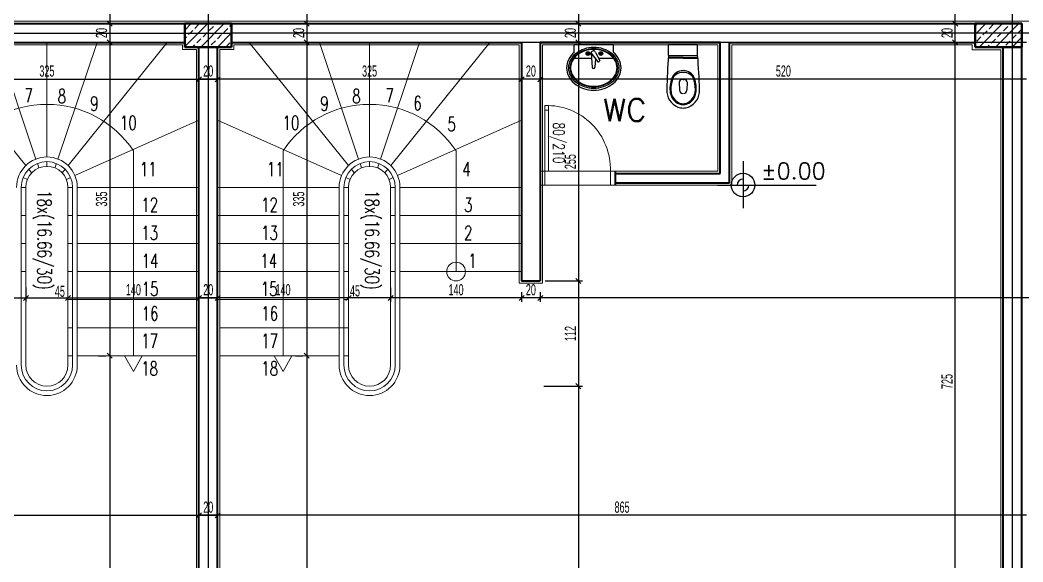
# Model space of a CAD drawing. Header units: inches. Extents: x -7543 to -822, y 102837 to 190349.
# Drawn here: x -834.6752 to -834.4608, y 102837.0126 to 102837.1285 of the extents above; entities that cross this region are included whole.
import ezdxf
from ezdxf.enums import TextEntityAlignment as Align

# ---------------------------------------------------------------- set-up
doc = ezdxf.new("R2010")
doc.units = ezdxf.units.IN
doc.header["$MEASUREMENT"] = 0
doc.linetypes.add('DASHDOTX2', pattern=[2, 1, -0.5, 0, -0.5])
doc.layers.get('0').update_dxf_attribs({"lineweight": 25})
doc.layers.get('Defpoints').update_dxf_attribs({"lineweight": 25})
for name, color, linetype, lineweight in [('AKS', 1, 'Continuous', 25), ('ICOL', 55, 'Continuous', 25), ('KOLON', 2, 'Continuous', 40), ('SIVA', 150, 'Continuous', 15), ('TARAMA', 8, 'Continuous', 25), ('YAZI', 7, 'Continuous', 25)]:
    doc.layers.add(name, color=color, linetype=linetype, lineweight=lineweight)
for name, color, linetype, lineweight, true_color in [('DUVAR', 7, 'Continuous', 35, 0xfc4642), ('KAPI', 7, 'Continuous', 18, 0xffb360), ('MERDİVEN', 7, 'Continuous', 20, 0x16c244), ('TEFRİŞ', 7, 'Continuous', 25, 0x78462c)]:
    doc.layers.add(name, color=color, linetype=linetype, lineweight=lineweight, true_color=true_color)
doc.styles.add('OLCU', font='tromand.shx', dxfattribs={"width": 0.6, "height": 12})
doc.styles.add('st1', font='romandtw.shx', dxfattribs={"width": 0.7, "height": 40})
doc.styles.add('TXTX', font='TXTX')
doc.styles.add('ÖLÇÜ', font='simplex.shx')

# ---------------------------------------------------------------- blocks, each defined once
blk = doc.blocks.new('_Oblique')
at = {"color": 0, "linetype": 'ByBlock', "lineweight": -2}
blk.add_line((-0.5, -0.5), (0.5, 0.5), dxfattribs=at)

msp = doc.modelspace()

# ---------------------------------------------------------------- linework, layer by layer
at = {"layer": 'AKS', "linetype": 'DASHDOTX2', "ltscale": 10}
for p, q in [((-834.6349986402781, 102837.2423438664), (-834.6349986402781, 102836.7345203941)), ((-834.462998640278, 102836.7393893207), (-834.462998640278, 102837.2368060545)), ((-835.0643006486678, 102837.1256839999), (-834.6299986402781, 102837.1256839999)), ((-834.2099687356562, 102837.1256839999), (-834.6299986402781, 102837.1256839999))]:
    msp.add_line(p, q, dxfattribs=at)
at = {"layer": 'Defpoints', "color": 3}
for p, q in [((-834.8099986402784, 102837.1236839999), (-834.6399986402785, 102837.1236839999)), ((-834.6399986402785, 102837.1236839999), (-834.6399986402785, 102837.1226839999)), ((-834.6399986402785, 102837.1226839999), (-834.6369986402785, 102837.1226839999)), ((-834.6369986402785, 102837.1226839999), (-834.6369986402785, 102836.7876839998)), ((-834.6299986402785, 102837.1226841785), (-834.6329986402785, 102837.1226839999)), ((-834.6329986402785, 102837.1226839999), (-834.6329986402785, 102836.7876839998)), ((-834.4599986402785, 102837.1236839999), (-834.6299986402785, 102837.1236839999)), ((-834.6299986402785, 102837.1236839999), (-834.6299986402785, 102837.1226841785))]:
    msp.add_line(p, q, dxfattribs=at)
at = {"layer": 'DUVAR'}
for p, q in [((-834.7989986402786, 102837.1276839999), (-834.6399986402785, 102837.1276839999)), ((-834.6299986402785, 102837.1276839999), (-834.4709986402784, 102837.1276839999)), ((-834.7019986363503, 102837.1236839999), (-834.6399986402786, 102837.1236839999)), ((-834.6369986402785, 102836.9583408541), (-834.6369986402785, 102837.1226839999)), ((-834.6329986402785, 102836.9583408541), (-834.6329986402785, 102837.1226839999)), ((-834.6299986402785, 102837.1236839999), (-834.5679986363479, 102837.1236839999)), ((-834.5679986363479, 102837.1236839999), (-834.5679986363479, 102837.0926839999)), ((-834.5679986363479, 102837.1236839999), (-834.5679986363479, 102837.0926839999)), ((-834.5254990783561, 102837.1236839999), (-834.5639986442068, 102837.1236839999)), ((-834.5639986363478, 102837.1236839999), (-834.5254990783561, 102837.1236839999)), ((-834.5639986363478, 102837.1236839999), (-834.5639986363478, 102837.0966839999)), ((-834.5639986363478, 102837.1236839999), (-834.5639986363478, 102837.0726839999)), ((-834.5254990783561, 102837.0956839653), (-834.5254990783561, 102837.1236839999)), ((-834.523499078356, 102837.0936839653), (-834.523499078356, 102837.1236839999)), ((-834.523499078356, 102837.1236839999), (-834.4709986402784, 102837.1236839999)), ((-834.4649986402785, 102836.9786839999), (-834.4649986402785, 102837.1226841785)), ((-834.4609986402785, 102836.9786839999), (-834.4609986402785, 102837.1226839999)), ((-834.5479995125052, 102837.0961839653), (-834.5479995125052, 102837.0931839653)), ((-834.5479986442068, 102837.0961839653), (-834.5479987036615, 102837.0931839653)), ((-834.5479995125052, 102837.0956839653), (-834.5254990783561, 102837.0956839653)), ((-834.5679986442068, 102837.0926839999), (-834.5679986442068, 102837.0726839999)), ((-834.5479995125052, 102837.0936839653), (-834.523499078356, 102837.0936839653)), ((-834.5679986442068, 102837.0726839999), (-834.5639986363478, 102837.0726839999))]:
    msp.add_line(p, q, dxfattribs=at)
at = {"layer": 'ICOL'}
for p, q in [((-834.6560764672639, 102837.1826856746), (-834.6560764672639, 102837.1276839999)), ((-834.6139208132931, 102837.1826856746), (-834.6139208132931, 102837.1276839999)), ((-834.5558274265941, 102837.1506847762), (-834.5558274265941, 102837.1276839999)), ((-834.4752611164486, 102837.1276839999), (-834.4752611164486, 102837.1506847762)), ((-834.6560764672639, 102837.1276839999), (-834.6560764672639, 102837.1236839999)), ((-834.6139208132931, 102837.1276839999), (-834.6139208132931, 102837.1236839999)), ((-834.5558274265941, 102837.1276839999), (-834.5558274265941, 102837.1236839999)), ((-834.4752611164486, 102837.1236839999), (-834.4752611164486, 102837.1276839999)), ((-834.6560764672639, 102837.1236839999), (-834.6560764672639, 102837.0566839999)), ((-834.6139208132931, 102837.1236839999), (-834.6139208132931, 102837.0566839999)), ((-834.5558274265941, 102837.1236839999), (-834.5558274265941, 102837.0726839999)), ((-834.4752611164486, 102836.9786839999), (-834.4752611164486, 102837.1236839999)), ((-834.7019986363503, 102837.1158132017), (-834.6369986402785, 102837.1158132017)), ((-834.6329986402785, 102837.1158132017), (-834.6369986402785, 102837.1158132017)), ((-834.6369986402785, 102837.1158132017), (-834.6329986402785, 102837.1158132017)), ((-834.5679986442068, 102837.1158132017), (-834.6329986402785, 102837.1158132017)), ((-834.5639986442068, 102837.1158132017), (-834.5679986442068, 102837.1158132017)), ((-834.4599986402784, 102837.1158132017), (-834.5639986442068, 102837.1158132017)), ((-834.5206354924585, 102837.0982724892), (-834.5206354924585, 102837.0882688728)), ((-834.5260607931968, 102837.0931785599), (-834.5049960884439, 102837.0931785599)), ((-834.5558274265941, 102837.0726839999), (-834.5558274265941, 102837.0501840018)), ((-834.7019986363503, 102837.0690546899), (-834.6739986363502, 102837.0690546899)), ((-834.6739986363502, 102837.0690546899), (-834.6649986402786, 102837.0690546899)), ((-834.6649986402786, 102837.0690546899), (-834.6369986402785, 102837.0690546899)), ((-834.6329986402785, 102837.0690546899), (-834.6369986402785, 102837.0690546899)), ((-834.6369986402785, 102837.0690546899), (-834.6329986402785, 102837.0690546899)), ((-834.6049986402785, 102837.0690546899), (-834.6329986402785, 102837.0690546899)), ((-834.5959986442068, 102837.0690546899), (-834.6049986402785, 102837.0690546899)), ((-834.5679986442068, 102837.0690546899), (-834.5959986442068, 102837.0690546899)), ((-834.5639986442068, 102837.0690546899), (-834.5679986442068, 102837.0690546899)), ((-834.2814986748364, 102837.0690546899), (-834.5639986442068, 102837.0690546899)), ((-834.6560764672639, 102837.0566839999), (-834.6560764672639, 102836.9583408541)), ((-834.6139208132931, 102837.0566839999), (-834.6139208132931, 102836.9583408541)), ((-834.5558274265941, 102837.0501840018), (-834.5558274265941, 102836.7796839999)), ((-834.8099986402785, 102837.0225806511), (-834.6369986402785, 102837.0225806511)), ((-834.6329986402785, 102837.0225806511), (-834.6369986402785, 102837.0225806511)), ((-834.6369986402785, 102837.0225806511), (-834.6329986402785, 102837.0225806511)), ((-834.4599986402785, 102837.0225806511), (-834.6329986402785, 102837.0225806511))]:
    msp.add_line(p, q, dxfattribs=at)
at = {"layer": 'ICOL', "color": 53}
for p, q in [((-834.6494835652435, 102837.1276839999), (-834.656916467264, 102837.1276839999)), ((-834.6494835652435, 102837.1276839999), (-834.656916467264, 102837.1276839999)), ((-834.6205137153136, 102837.1276839999), (-834.6130808132931, 102837.1276839999)), ((-834.6205137153136, 102837.1276839999), (-834.6130808132931, 102837.1276839999)), ((-834.5586023198282, 102837.1276839999), (-834.554987426594, 102837.1276839999)), ((-834.5586023198282, 102837.1276839999), (-834.554987426594, 102837.1276839999)), ((-834.4793852906008, 102837.1276839999), (-834.4744211164486, 102837.1276839999)), ((-834.4793852906008, 102837.1276839999), (-834.4744211164486, 102837.1276839999)), ((-834.6494251563104, 102837.1236839999), (-834.656916467264, 102837.1236839999)), ((-834.6494251563104, 102837.1236839999), (-834.656916467264, 102837.1236839999)), ((-834.6205721242468, 102837.1236839999), (-834.6130808132931, 102837.1236839999)), ((-834.6205721242468, 102837.1236839999), (-834.6130808132931, 102837.1236839999)), ((-834.5585380354402, 102837.1236839999), (-834.554987426594, 102837.1236839999)), ((-834.5585380354402, 102837.1236839999), (-834.554987426594, 102837.1236839999)), ((-834.4792563762098, 102837.1236839999), (-834.4744211164486, 102837.1236839999)), ((-834.4792563762098, 102837.1236839999), (-834.4744211164486, 102837.1236839999)), ((-834.5679986442068, 102837.1180123848), (-834.5679986442068, 102837.1166532017)), ((-834.5679986442068, 102837.1180123848), (-834.5679986442068, 102837.1166532017)), ((-834.5639986442068, 102837.1178846881), (-834.5639986442068, 102837.1166532017)), ((-834.5639986442068, 102837.1178846881), (-834.5639986442068, 102837.1166532017)), ((-834.6369986402785, 102837.1169179013), (-834.6369986402785, 102837.1166532017)), ((-834.6369986402785, 102837.1167666038), (-834.6369986402785, 102837.1166532017)), ((-834.6369986402785, 102837.1167666038), (-834.6369986402785, 102837.1166532017)), ((-834.6329986402785, 102837.1169179013), (-834.6329986402785, 102837.1166532017)), ((-834.6329986402785, 102837.1167666038), (-834.6329986402785, 102837.1166532017)), ((-834.6329986402785, 102837.1167666038), (-834.6329986402785, 102837.1166532017)), ((-834.5629235440389, 102837.0726839999), (-834.554987426594, 102837.0726839999)), ((-834.5629235440389, 102837.0726839999), (-834.554987426594, 102837.0726839999)), ((-834.6739986363502, 102837.0712839999), (-834.6739986363502, 102837.0682146899)), ((-834.6739986363502, 102837.0712839999), (-834.6739986363502, 102837.0682146899)), ((-834.6369986402785, 102837.0714546899), (-834.6369986402785, 102837.0698946899)), ((-834.6329986402785, 102837.0714546899), (-834.6329986402785, 102837.0698946899)), ((-834.5959986442068, 102837.0712839999), (-834.5959986442068, 102837.0682146899)), ((-834.5959986442068, 102837.0712839999), (-834.5959986442068, 102837.0682146899)), ((-834.5679986442068, 102837.0702839999), (-834.5679986442068, 102837.0682146899)), ((-834.5679986442068, 102837.0702839999), (-834.5679986442068, 102837.0682146899)), ((-834.5639986442068, 102837.0702839999), (-834.5639986442068, 102837.0682146899)), ((-834.5639986442068, 102837.0702839999), (-834.5639986442068, 102837.0682146899)), ((-834.6649986402786, 102837.0682138127), (-834.6649986402786, 102837.0682146899)), ((-834.6649986402786, 102837.0682138127), (-834.6649986402786, 102837.0682146899)), ((-834.6369986402785, 102837.0679780162), (-834.6369986402785, 102837.0682146899)), ((-834.6369986402785, 102837.0679780162), (-834.6369986402785, 102837.0682146899)), ((-834.6329986402785, 102837.0679780162), (-834.6329986402785, 102837.0682146899)), ((-834.6329986402785, 102837.0679780162), (-834.6329986402785, 102837.0682146899)), ((-834.6049986402785, 102837.0682138127), (-834.6049986402785, 102837.0682146899)), ((-834.6049986402785, 102837.0682138127), (-834.6049986402785, 102837.0682146899)), ((-834.6584764672639, 102837.0566839999), (-834.656916467264, 102837.0566839999)), ((-834.6584764672639, 102837.0566839999), (-834.656916467264, 102837.0566839999)), ((-834.6163208132931, 102837.0566839999), (-834.6147608132931, 102837.0566839999)), ((-834.6163208132931, 102837.0566839999), (-834.6147608132931, 102837.0566839999)), ((-834.563217475644, 102837.0501840018), (-834.554987426594, 102837.0501840018)), ((-834.563217475644, 102837.0501840018), (-834.554987426594, 102837.0501840018)), ((-834.6369986402785, 102837.0215823577), (-834.6369986402785, 102837.0234206511)), ((-834.6369986402785, 102837.0215823577), (-834.6369986402785, 102837.0234206511)), ((-834.6369986402785, 102837.0215823577), (-834.6369986402785, 102837.0234206511)), ((-834.6329986402785, 102837.0215823577), (-834.6329986402785, 102837.0234206511)), ((-834.6329986402785, 102837.0215823577), (-834.6329986402785, 102837.0234206511)), ((-834.6329986402785, 102837.0215823577), (-834.6329986402785, 102837.0234206511))]:
    msp.add_line(p, q, dxfattribs=at)
at = {"layer": 'ICOL'}
msp.add_circle((-834.5206354924585, 102837.0931785599), 0.00252, dxfattribs=at)
for radius, start, end in [(0.001260000000003493, 90, 180), (0.001259999999997672, 270, 0)]:
    msp.add_arc((-834.5206354924585, 102837.0931785599), radius, start, end, dxfattribs=at)
at = {"layer": 'KAPI'}
for p, q in [((-834.5629986442068, 102837.0961839653), (-834.5629986442068, 102837.1101839653)), ((-834.5629986442068, 102837.1101839653), (-834.5621986442068, 102837.1101839653)), ((-834.5629986442068, 102837.1091839653), (-834.5621986442068, 102837.1091839653)), ((-834.5621986442068, 102837.1101839653), (-834.5621986442068, 102837.0961839653)), ((-834.5621986442068, 102837.0961839653), (-834.5639986442068, 102837.0961839653)), ((-834.5629986442068, 102837.0931839653), (-834.5629986442068, 102837.0961839653)), ((-834.5489986442068, 102837.0961839653), (-834.5621986442068, 102837.0961839653)), ((-834.5479986442068, 102837.0961839653), (-834.5489986442068, 102837.0961839653)), ((-834.5489986442068, 102837.0961839653), (-834.5489986442068, 102837.0931839653)), ((-834.5629986442068, 102837.0931839653), (-834.5639986442068, 102837.0931839653)), ((-834.5489986442068, 102837.0931839653), (-834.5629986442068, 102837.0931839653)), ((-834.5479986442068, 102837.0931839653), (-834.5489986442068, 102837.0931839653))]:
    msp.add_line(p, q, dxfattribs=at)
msp.add_arc((-834.5625986442068, 102837.0965839653), 0.01360588108135887, 358.3153156342385, 91.68468431803416, dxfattribs=at)
at = {"layer": 'KOLON'}
for p, q in [((-834.6299986402785, 102837.1276841785), (-834.6399986402785, 102837.1276841785)), ((-834.6399986402785, 102837.1276841785), (-834.6399986402785, 102837.1226841785)), ((-834.6299986402785, 102837.1226841785), (-834.6299986402785, 102837.1276841785)), ((-834.4709986402784, 102837.1226841785), (-834.4709986402784, 102837.1276841785)), ((-834.4709986402784, 102837.1276841785), (-834.4609986402784, 102837.1276841785)), ((-834.4709986402786, 102837.1226839999), (-834.4709986402785, 102837.1276839999)), ((-834.4709986402785, 102837.1276839999), (-834.4609986402785, 102837.1276839999)), ((-834.4609986402784, 102837.1276841785), (-834.4609986402784, 102837.1226841785)), ((-834.4609986402785, 102837.1276839999), (-834.4609986402785, 102837.1226839999)), ((-834.6399986402785, 102837.1226841785), (-834.6299986402785, 102837.1226841785)), ((-834.4609986402784, 102837.1226841785), (-834.4709986402784, 102837.1226841785)), ((-834.4609986402785, 102837.1226839999), (-834.4709986402786, 102837.1226839999))]:
    msp.add_line(p, q, dxfattribs=at)
at = {"layer": 'MERDİVEN'}
for p, q in [((-834.6740223465669, 102837.0973515515), (-834.6952311070232, 102837.1236839999)), ((-834.6718553573525, 102837.0987417098), (-834.6802135284428, 102837.1236839999)), ((-834.6694986383144, 102837.0991839979), (-834.6694986383144, 102837.1236839999)), ((-834.6671419192763, 102837.0987417098), (-834.658783748186, 102837.1236839999)), ((-834.6649749300619, 102837.0973515515), (-834.6437661696056, 102837.1236839999)), ((-834.6050223504951, 102837.0973515515), (-834.6262311109515, 102837.1236839999)), ((-834.6028553612807, 102837.0987417098), (-834.611213532371, 102837.1236839999)), ((-834.6004986422427, 102837.0991839979), (-834.6004986422427, 102837.1236839999)), ((-834.5981419232046, 102837.0987417098), (-834.5897837521143, 102837.1236839999)), ((-834.5959749339902, 102837.0973515515), (-834.5747661735338, 102837.1236839999)), ((-834.663512125432, 102837.0952161211), (-834.6369986402785, 102837.1070820052)), ((-834.606485155125, 102837.0952161211), (-834.6329986402785, 102837.1070820052)), ((-834.5945121293603, 102837.0952161211), (-834.5679986442068, 102837.1070820052)), ((-834.6509986402785, 102837.1004874319), (-834.6509986402785, 102837.0566839999)), ((-834.6189986402785, 102837.1004874319), (-834.6189986402785, 102837.0566839999)), ((-834.5819986442068, 102837.0746839998), (-834.5819986442068, 102837.1004874319)), ((-834.6727601403808, 102837.095784417), (-834.6733919472948, 102837.0965688581)), ((-834.6712188411911, 102837.0968422308), (-834.6715371945544, 102837.0977922546)), ((-834.6694986383144, 102837.0971839979), (-834.6694986383144, 102837.0981839979)), ((-834.6677784354376, 102837.0968422308), (-834.6674600820744, 102837.0977922546)), ((-834.666237136248, 102837.095784417), (-834.665605329334, 102837.0965688581)), ((-834.603760144309, 102837.095784417), (-834.6043919512231, 102837.0965688581)), ((-834.6022188451194, 102837.0968422308), (-834.6025371984827, 102837.0977922546)), ((-834.6004986422427, 102837.0971839979), (-834.6004986422427, 102837.0981839979)), ((-834.5987784393658, 102837.0968422308), (-834.5984600860027, 102837.0977922546)), ((-834.5972371401763, 102837.095784417), (-834.5966053332622, 102837.0965688581)), ((-834.6736590697017, 102837.0943988739), (-834.6745721616333, 102837.0948075204)), ((-834.6653382069271, 102837.0943988739), (-834.6644251149955, 102837.0948075204)), ((-834.6046590736299, 102837.0943988739), (-834.6055721655616, 102837.0948075204)), ((-834.5963382108554, 102837.0943988739), (-834.5954251189238, 102837.0948075204)), ((-834.6739986363502, 102837.0926839999), (-834.6749986363502, 102837.0926839999)), ((-834.6749986363502, 102837.0546839999), (-834.6749986363502, 102837.0926839999)), ((-834.6739986363502, 102837.0546839999), (-834.6739986363502, 102837.0926839999)), ((-834.6649986402786, 102837.0546839999), (-834.6649986402786, 102837.0926839999)), ((-834.6649986402786, 102837.0926839999), (-834.6639986402786, 102837.0926839999)), ((-834.6639986402786, 102837.0546839999), (-834.6639986402786, 102837.0926839999)), ((-834.6629986402786, 102837.0546839999), (-834.6629986402786, 102837.0926839999)), ((-834.6629986402786, 102837.0926839999), (-834.6369986402785, 102837.0926839999)), ((-834.6069986402786, 102837.0926839999), (-834.6329986402785, 102837.0926839999)), ((-834.6069986402786, 102837.0626839999), (-834.6069986402786, 102837.0926839999)), ((-834.6049986402785, 102837.0926839999), (-834.6059986402786, 102837.0926839999)), ((-834.6059986402785, 102837.0546839999), (-834.6059986402785, 102837.0926839999)), ((-834.6049986402785, 102837.0546839999), (-834.6049986402785, 102837.0926839999)), ((-834.5959986442068, 102837.0546839999), (-834.5959986442068, 102837.0926839999)), ((-834.5959986442068, 102837.0926839999), (-834.5949986442068, 102837.0926839999)), ((-834.5949986442068, 102837.0546839999), (-834.5949986442068, 102837.0926839999)), ((-834.5939986442067, 102837.0546839999), (-834.5939986442067, 102837.0926839999)), ((-834.5939986442067, 102837.0926839999), (-834.5679986442068, 102837.0926839999)), ((-834.6739986363502, 102837.0866839998), (-834.6749986363502, 102837.0866839998)), ((-834.6649986402786, 102837.0866839998), (-834.6639986402786, 102837.0866839998)), ((-834.6629986402786, 102837.0866839998), (-834.6369986402785, 102837.0866839998)), ((-834.6069986402786, 102837.0866839998), (-834.6329986402785, 102837.0866839998)), ((-834.6049986402785, 102837.0866839998), (-834.6059986402785, 102837.0866839998)), ((-834.5959986442068, 102837.0866839998), (-834.5949986442068, 102837.0866839998)), ((-834.5939986442067, 102837.0866839998), (-834.5679986442068, 102837.0866839998)), ((-834.6739986363502, 102837.0806839999), (-834.6749986363502, 102837.0806839999)), ((-834.6649986402786, 102837.0806839999), (-834.6639986402786, 102837.0806839999)), ((-834.6629986402786, 102837.0806839999), (-834.6369986402785, 102837.0806839999)), ((-834.6069986402786, 102837.0806839999), (-834.6329986402785, 102837.0806839999)), ((-834.6049986402785, 102837.0806839999), (-834.6059986402785, 102837.0806839999)), ((-834.5959986442068, 102837.0806839999), (-834.5949986442068, 102837.0806839999)), ((-834.5939986442067, 102837.0806839999), (-834.5679986442068, 102837.0806839999)), ((-834.6739986363502, 102837.0746839998), (-834.6749986363502, 102837.0746839998)), ((-834.6649986402786, 102837.0746839998), (-834.6639986402786, 102837.0746839998)), ((-834.6629986402786, 102837.0746839998), (-834.6369986402785, 102837.0746839998)), ((-834.6069986402786, 102837.0746839998), (-834.6329986402785, 102837.0746839998)), ((-834.6049986402785, 102837.0746839998), (-834.6059986402785, 102837.0746839998)), ((-834.5959986442068, 102837.0746839998), (-834.5949986442068, 102837.0746839998)), ((-834.5939986442067, 102837.0746839998), (-834.5679986442068, 102837.0746839998)), ((-834.6649986402786, 102837.0686839999), (-834.6369986402785, 102837.0686839999)), ((-834.6528844939124, 102837.0686839999), (-834.6491127866447, 102837.0686839999)), ((-834.6069986402786, 102837.0686839999), (-834.6329986402785, 102837.0686839999)), ((-834.6171127866446, 102837.0686839999), (-834.6208844939124, 102837.0686839999)), ((-834.6049986402785, 102837.0686839999), (-834.6059986402785, 102837.0686839999)), ((-834.6649986402778, 102837.0626839999), (-834.6639986402786, 102837.0626839999)), ((-834.6629986402786, 102837.0626839999), (-834.6374986402777, 102837.0626839999)), ((-834.6049986402785, 102837.0626839999), (-834.6324986402785, 102837.0626839999)), ((-834.6069986402786, 102837.0546839999), (-834.6069986402784, 102837.0626839999)), ((-834.6649986402778, 102837.0566839999), (-834.6639986402786, 102837.0566839999)), ((-834.6629986402786, 102837.0566839999), (-834.6374986402777, 102837.0566839999)), ((-834.6509986402777, 102837.053325704), (-834.6528844939116, 102837.0566839999)), ((-834.6509986402777, 102837.053325704), (-834.6491127866439, 102837.0566839999)), ((-834.6069986402784, 102837.0566839999), (-834.6324986402785, 102837.0566839999)), ((-834.6189986402785, 102837.053325704), (-834.6208844939124, 102837.0566839999)), ((-834.6189986402785, 102837.053325704), (-834.6171127866446, 102837.0566839999)), ((-834.6049986402785, 102837.0566839999), (-834.6059986402785, 102837.0566839999))]:
    msp.add_line(p, q, dxfattribs=at)
msp.add_circle((-834.5819986442068, 102837.0746839998), 0.002, dxfattribs=at)
for centre, radius, start, end in [((-834.6694986383144, 102837.0882562905), 0.02217770836933027, 33.47039912635415, 146.5296008736458), ((-834.6004986422427, 102837.0882562905), 0.02217770836933027, 33.47039912635415, 146.5296008736458), ((-834.6694986383144, 102837.0926839999), 0.006499998035860125, 0, 180), ((-834.6004986422427, 102837.0926839999), 0.006499998035860126, 0, 180), ((-834.6694986383144, 102837.0926839999), 0.005499998035860125, 0, 180), ((-834.6694986383144, 102837.0926839999), 0.004499998035860125, 0, 180), ((-834.6004986422427, 102837.0926839999), 0.005499998035860126, 0, 180), ((-834.6004986422427, 102837.0926839999), 0.004499998035860126, 0, 180), ((-834.6694986383144, 102837.0546839999), 0.006499998035858153, 180, 0), ((-834.6694986383144, 102837.0546839999), 0.005499998035858152, 180, 0), ((-834.6694986383144, 102837.0546839999), 0.004499998035858153, 180, 0), ((-834.6004986422427, 102837.0546839999), 0.006499998035858156, 180, 0), ((-834.6004986422427, 102837.0546839999), 0.005499998035858156, 180, 0), ((-834.6004986422427, 102837.0546839999), 0.004499998035858155, 180, 0)]:
    msp.add_arc(centre, radius, start, end, dxfattribs=at)
at = {"layer": 'SIVA'}
for p, q in [((-834.6394986402786, 102837.1281839999), (-834.8104986402786, 102837.1281839999)), ((-834.6294986402786, 102837.1281841785), (-834.6404986402786, 102837.1281841785)), ((-834.6304986402786, 102837.1281839999), (-834.4594986402784, 102837.1281839999)), ((-834.7014986363503, 102837.1231839999), (-834.6404986402786, 102837.1231839999)), ((-834.6404986402786, 102837.1231839999), (-834.6404986402786, 102837.1221841785)), ((-834.6404986402786, 102837.1221841785), (-834.6374986402785, 102837.1221841785)), ((-834.6374986402785, 102837.1221841785), (-834.6374986402785, 102836.9586839999)), ((-834.6324986402785, 102836.9586839999), (-834.6324986402785, 102837.1221841785)), ((-834.6324986402785, 102837.1221841785), (-834.6294986402785, 102837.1221841785)), ((-834.6294986402785, 102837.1231839999), (-834.6294986402785, 102837.1221841785)), ((-834.5684986442068, 102837.1231839999), (-834.6294986402786, 102837.1231839999)), ((-834.5684986442068, 102837.0926839999), (-834.5684986442068, 102837.1231839999)), ((-834.5634986442069, 102837.1231839999), (-834.5634986442068, 102837.0721839999)), ((-834.5259990783561, 102837.1231839999), (-834.5634986442068, 102837.1231839999)), ((-834.5634986442068, 102837.1231839999), (-834.5634986442068, 102837.0961839653)), ((-834.5259990783561, 102837.1231839999), (-834.5634986442069, 102837.1231839999)), ((-834.5259990783561, 102837.0961839653), (-834.5259990783561, 102837.1231839999)), ((-834.4715986402784, 102837.1231839999), (-834.5229990783562, 102837.1231839999)), ((-834.5229990783562, 102837.1231839999), (-834.5229990783562, 102837.0931839653)), ((-834.4715986402784, 102837.1231839999), (-834.4715986402784, 102837.1220839999)), ((-834.4715986402784, 102837.1220839999), (-834.4654986402785, 102837.1220839999)), ((-834.4654986402785, 102836.9792839999), (-834.4654986402785, 102837.1220839999)), ((-834.5479995125052, 102837.0961839653), (-834.5259990783561, 102837.0961839653)), ((-834.5684986442068, 102837.0721839999), (-834.5684986442068, 102837.0926839999)), ((-834.5229990783562, 102837.0931839653), (-834.5479995125052, 102837.0931839653)), ((-834.5634986442068, 102837.0721839999), (-834.5684986442068, 102837.0721839999))]:
    msp.add_line(p, q, dxfattribs=at)
at = {"layer": 'TARAMA'}
for p, q in [((-834.6399986402785, 102837.1263166341), (-834.6386310959076, 102837.1276841785)), ((-834.6399986402786, 102837.1227811002), (-834.6350955620017, 102837.1276841785)), ((-834.6392111095856, 102837.1253363978), (-834.6383272261091, 102837.1262202813)), ((-834.6378852843709, 102837.1266622231), (-834.6370014008944, 102837.1275461065)), ((-834.6365600280957, 102837.1226841785), (-834.6315600280957, 102837.1276841785)), ((-834.6347916922032, 102837.1262202813), (-834.6339078087268, 102837.1271041648)), ((-834.6334658669886, 102837.1275461065), (-834.6333277950516, 102837.1276841785)), ((-834.6316981000356, 102837.1257783396), (-834.6308142165591, 102837.1266622231)), ((-834.6303722748208, 102837.1271041648), (-834.6299986402786, 102837.1274777994)), ((-834.4709986402785, 102837.1253744256), (-834.4686890660371, 102837.1276839999)), ((-834.4709986402785, 102837.1271421926), (-834.4704568329929, 102837.1276839999)), ((-834.4701533535043, 102837.1226841785), (-834.4651535321311, 102837.1276839999)), ((-834.4679946406003, 102837.1266106583), (-834.4671107571238, 102837.1274945418)), ((-834.4666178195984, 102837.1226841785), (-834.4616179982252, 102837.1276839999)), ((-834.4649010484326, 102837.1261687166), (-834.4640171649561, 102837.1270526001)), ((-834.4635752232178, 102837.1274945418), (-834.4633857651811, 102837.1276839999)), ((-834.4618074562649, 102837.1257267749), (-834.4609986402785, 102837.1265355909)), ((-834.6399986402786, 102837.1245488672), (-834.6396530513239, 102837.1248944561)), ((-834.6374433426327, 102837.1235686309), (-834.6365594591562, 102837.1244525144)), ((-834.6361175174179, 102837.1248944561), (-834.6352336339414, 102837.1257783396)), ((-834.6330244941898, 102837.1226841785), (-834.6299986402785, 102837.1257100324)), ((-834.6330239252503, 102837.1244525144), (-834.6321400417738, 102837.1253363978)), ((-834.4706462910298, 102837.1239590079), (-834.4697624075533, 102837.1248428914)), ((-834.469320465815, 102837.1252848331), (-834.4684365823385, 102837.1261687166)), ((-834.467552698862, 102837.1235170662), (-834.4666688153856, 102837.1244009497)), ((-834.4662268736473, 102837.1248428914), (-834.4653429901708, 102837.1257267749)), ((-834.4631332814796, 102837.1244009497), (-834.4622493980031, 102837.1252848331)), ((-834.4630822856925, 102837.1226841785), (-834.4609986402785, 102837.1247678239)), ((-834.6383277950516, 102837.1226841785), (-834.6378852843709, 102837.1231266892)), ((-834.6347922611458, 102837.1226841785), (-834.6347916922032, 102837.1226847474)), ((-834.6343497504649, 102837.1231266892), (-834.6334658669886, 102837.1240105726)), ((-834.6312561582973, 102837.1226847474), (-834.6303722748208, 102837.1235686309)), ((-834.4683855865543, 102837.1226841785), (-834.4679946406003, 102837.1230751244)), ((-834.4644591066943, 102837.1230751244), (-834.4635752232178, 102837.1239590079)), ((-834.4613145187425, 102837.1226841785), (-834.4609986402785, 102837.1230000569))]:
    msp.add_line(p, q, dxfattribs=at)
at = {"layer": 'TEFRİŞ'}
for p, q in [((-834.5483395777615, 102837.1231839999), (-834.5567390361251, 102837.1231839999)), ((-834.5567390361251, 102837.1215239272), (-834.5567390361251, 102837.1231839999)), ((-834.5483395777615, 102837.1215239272), (-834.5483395777615, 102837.1231839999)), ((-834.5303370947097, 102837.1231839999), (-834.5365370947097, 102837.1231839999)), ((-834.53653709471, 102837.1208467055), (-834.5365370947097, 102837.1231839999)), ((-834.5303370947099, 102837.1208467055), (-834.5303370947097, 102837.1231839999)), ((-834.5567885078517, 102837.120283887), (-834.5530403419273, 102837.120283887)), ((-834.5531065186866, 102837.1212868857), (-834.552917014073, 102837.1184146856)), ((-834.5531028399646, 102837.1213641389), (-834.5516763131201, 102837.1195479123)), ((-834.5522028297318, 102837.1202174507), (-834.5523230140731, 102837.1184146856)), ((-834.5521509529378, 102837.1215323298), (-834.551248419707, 102837.1198094744)), ((-834.551496944969, 102837.120283887), (-834.548290106035, 102837.120283887)), ((-834.53653709471, 102837.1208467055), (-834.5303370947099, 102837.1208467055)), ((-834.5334370947099, 102837.1204467055), (-834.53653709471, 102837.1204467055)), ((-834.5334370947099, 102837.1202867055), (-834.53653709471, 102837.1202867055)), ((-834.5334370947099, 102837.1204467055), (-834.5303370947099, 102837.1204467055)), ((-834.5334370947099, 102837.1202867055), (-834.5303370947099, 102837.1202867055)), ((-834.5334370947103, 102837.115777694), (-834.5336689648326, 102837.115777694)), ((-834.5334370947103, 102837.115777694), (-834.5332052245881, 102837.115777694)), ((-834.5342686985701, 102837.115159821), (-834.5342181325469, 102837.1134630634)), ((-834.5326054908506, 102837.115159821), (-834.5326560568742, 102837.1134630634))]:
    msp.add_line(p, q, dxfattribs=at)
for centre, radius in [((-834.5537890526031, 102837.1212793653), 0.000396), ((-834.5537939229225, 102837.1212832834), 0.0001231531351216254), ((-834.5510380432344, 102837.1212793653), 0.000396), ((-834.551042932937, 102837.1212793653), 0.0001231531351216254)]:
    msp.add_circle(centre, radius, dxfattribs=at)
for centre, radius, start, end in [((-834.5525393069433, 102837.116379936), 0.006240643199999806, 90, 129.2370000193347), ((-834.5525393069433, 102837.116379936), 0.005923843200000094, 90, 129.2370000193347), ((-834.5525393069433, 102837.116379936), 0.005805043200000022, 90, 129.2370000193347), ((-834.5525393069433, 102837.116379936), 0.006240643199999934, 50.76299998066528, 90), ((-834.5525393069433, 102837.116379936), 0.005923843199999931, 50.76299998066528, 90), ((-834.5525393069433, 102837.116379936), 0.005805043200000025, 50.76299998066528, 90), ((-834.5539579571433, 102837.1181022984), 0.004409302000000322, 129.1040001214614, 177.7880000505583), ((-834.5539579571433, 102837.1181022984), 0.004009302000000322, 129.1040001214614, 177.7880000505583), ((-834.5539579571433, 102837.1181022984), 0.004009302000000322, 129.1040001214614, 177.7880000505583), ((-834.5539579571433, 102837.1181022984), 0.003692502000000143, 129.0919999327343, 177.7880000505583), ((-834.5539579571433, 102837.1181022984), 0.003573702000000087, 129.0879999532143, 177.7149999711971), ((-834.5539941978211, 102837.1211670216), 0.0002276512857357263, 59.44757169635704, 150.4297510106238), ((-834.5539941978211, 102837.121391709), 0.0002276512857288755, 209.5702489893762, 300.552428303643), ((-834.5536815986012, 102837.1214773653), 0.0002276512858558945, 119.5702491637003, 210.1375237861861), ((-834.5536815986012, 102837.1210813653), 0.0002276512857533367, 149.8624762138139, 240.4297508362997), ((-834.5539062860099, 102837.1214773653), 0.0002276512857726221, 330.9566692286438, 60.42975083629976), ((-834.5539062860099, 102837.1210813653), 0.0002276512857162366, 299.5702491637002, 29.04333077135618), ((-834.5535981978211, 102837.1211670216), 0.0002276512857288755, 29.57024898937614, 118.625399591624), ((-834.5535981978211, 102837.121391709), 0.0002276512857541603, 241.374600408376, 330.4297510106239), ((-834.5526200037203, 102837.1213814842), 0.000495000000000001, 16.39639431771953, 255.8875413556773), ((-834.5515507822715, 102837.1198233342), 0.0003026800512815798, 245.497612607884, 357.3755005087631), ((-834.5512386774215, 102837.1211670216), 0.0002276512857511511, 61.37460040837602, 150.4297510106238), ((-834.5512386774215, 102837.121391709), 0.0002276512857418904, 209.5702489893762, 298.625399591624), ((-834.5509305892326, 102837.1214773653), 0.0002276512857726221, 119.5702491637003, 209.0433307713562), ((-834.5509305892326, 102837.1210813653), 0.0002276512857288755, 150.9566692286438, 240.4297508362997), ((-834.5511552766413, 102837.1214773653), 0.0002276512858432555, 329.8624762138139, 60.42975083629976), ((-834.5511552766412, 102837.1210813653), 0.0002276512857533367, 299.5702491637002, 30.13752378618609), ((-834.5508426774214, 102837.1211670216), 0.0002276512857357263, 29.57024898937614, 120.552428303643), ((-834.5508426774214, 102837.121391709), 0.0002276512857288755, 239.447571696357, 330.4297510106239), ((-834.5511206567434, 102837.1181022984), 0.003573702000000159, 2.285000028802902, 50.91200004678569), ((-834.5511206567434, 102837.1181022984), 0.003692501999999998, 2.211999949441666, 50.90800006726572), ((-834.5511206567434, 102837.1181022984), 0.004009302000000195, 2.211999949441666, 50.89599987853862), ((-834.5511206567434, 102837.1181022984), 0.004009302000000195, 2.211999949441666, 50.89599987853862), ((-834.5511206567434, 102837.1181022984), 0.004409302000000196, 2.211999949441666, 50.89599987853862), ((-834.4369477027689, 102837.1117939151), 0.100000000000001, 174.8060224223766, 178.9681825401925), ((-834.6299264866525, 102837.1117939152), 0.1000000000000007, 1.031817459807476, 5.193977577623374), ((-834.5539579571433, 102837.1183872798), 0.004409302000000196, 182.2119999494416, 230.8959998785386), ((-834.5539579571433, 102837.1183872798), 0.004009302000000195, 182.2119999494416, 230.8959998785386), ((-834.5539579571433, 102837.1183872798), 0.004009302000000195, 182.2119999494416, 230.8959998785386), ((-834.5539579571433, 102837.1183872798), 0.003692501999999998, 182.2119999494416, 230.9080000672657), ((-834.5539579571433, 102837.1183872798), 0.003573702000000159, 182.2850000288029, 230.9120000467857), ((-834.552620014073, 102837.1184146856), 0.0002970000000000001, 180, 0), ((-834.5511206567434, 102837.1183872798), 0.003573702000000365, 309.0879999532143, 357.7149999711971), ((-834.5511206567434, 102837.1183872798), 0.003692502000000143, 309.0919999327343, 357.7880000505583), ((-834.5511206567434, 102837.1183872798), 0.004009302000000044, 309.1040001214614, 357.7880000505583), ((-834.5511206567434, 102837.1183872798), 0.004409302000000044, 309.1040001214614, 357.7880000505583), ((-834.5334370947104, 102837.1150467055), 0.0026, 89.99999999348623, 159.42008833534), ((-834.5334370947104, 102837.1150467055), 0.002600000000000704, 20.57991166452261, 89.99999999348623), ((-834.5525393069433, 102837.1201096224), 0.005923843199999931, 230.7629999806653, 270), ((-834.5525393069433, 102837.1201096224), 0.005805043200000025, 230.7629999806653, 270), ((-834.5525393069433, 102837.1201096224), 0.005805062999999882, 270, 309.2370000193347), ((-834.5525393069433, 102837.1201096224), 0.005923862999999955, 270, 309.2370000193347), ((-834.5302540730627, 102837.1138515598), 0.005999999999999987, 159.42008833534, 189.1280786882844), ((-834.5302540730627, 102837.1138515598), 0.00580000000000038, 162.8726878949013, 189.1280786882844), ((-834.5336549262554, 102837.1150575163), 0.002199999999999919, 84.31758542918514, 166.8067442496812), ((-834.5336689648327, 102837.115177694), 0.0006000000000000001, 89.99999999348623, 181.7069985589078), ((-834.5332192631654, 102837.1150575163), 0.002200000000000397, 13.19325575028907, 95.68241456115703), ((-834.5332052245881, 102837.115177694), 0.0006000000000001178, 358.2930014410923, 89.99999999348623), ((-834.5366201163583, 102837.1138515598), 0.005800000000000227, 350.8719213116948, 17.12731210502196), ((-834.5366201163583, 102837.1138515598), 0.006000000000000269, 350.8719213116948, 20.57991166452261), ((-834.5525393069433, 102837.1201096224), 0.006640643200000212, 230.7629999806653, 270), ((-834.5525393069433, 102837.1201096224), 0.006240643200000211, 230.7629999806653, 270), ((-834.5525393069433, 102837.1201096224), 0.006240643200000211, 230.7629999806653, 270), ((-834.5525393069433, 102837.1201096224), 0.006240663000000026, 270, 309.2370000193347), ((-834.5525393069433, 102837.1201096224), 0.006640663000000026, 270, 309.2370000193347), ((-834.5331370947106, 102837.1133883253), 0.003800000000000387, 176.8871025153431, 247.9756871809164), ((-834.5335184431865, 102837.1134839152), 0.0007000000000007363, 181.7069985589078, 269.9999999934862), ((-834.5333557462345, 102837.1134839152), 0.0007000000000000001, 269.9999999934862, 358.2930014410923), ((-834.5337370947105, 102837.1133883253), 0.003800000000000321, 292.0243128081673, 3.112897484656834), ((-834.5331370947106, 102837.1133883253), 0.003080000000000055, 189.1280786882844, 247.9756871809164), ((-834.5331370947106, 102837.1133883253), 0.002880000000000015, 189.1280786882844, 247.9756871809164), ((-834.5337370947105, 102837.1133883253), 0.002880000000000237, 292.0243128081673, 350.8719213116948), ((-834.5337370947105, 102837.1133883253), 0.003080000000000259, 292.0243128081673, 350.8719213116948), ((-834.5334370947106, 102837.1126467055), 0.002999999999999686, 247.9756871809164, 269.9999999934862), ((-834.5334370947106, 102837.1126467055), 0.002280000000000032, 247.9756871809164, 269.9999999934862), ((-834.5334370947106, 102837.1126467055), 0.002079999999999601, 247.9756871809164, 269.9999999934862), ((-834.5334370947106, 102837.1126467055), 0.002079999999998836, 269.9999999934862, 292.0243128081673), ((-834.5334370947106, 102837.1126467055), 0.002279999999998836, 269.9999999934862, 292.0243128081673), ((-834.5334370947106, 102837.1126467055), 0.003, 269.9999999934862, 292.0243128081673)]:
    msp.add_arc(centre, radius, start, end, dxfattribs=at)

# ---------------------------------------------------------------- block references
at = {"layer": 'ICOL'}
for p, xscale, yscale, zscale, rotation in [((-834.6560764672639, 102837.1276839999), 0.001080000001820736, 0.001080000001820736, 0.001080000001820736, 90), ((-834.6560764672639, 102837.1276839999), 0.001080000001820736, 0.001080000001820736, 0.001080000001820736, 270), ((-834.6139208132931, 102837.1276839999), 0.001080000001820736, 0.001080000001820736, 0.001080000001820736, 90), ((-834.6139208132931, 102837.1276839999), 0.001080000001820736, 0.001080000001820736, 0.001080000001820736, 270), ((-834.5558274265941, 102837.1276839999), 0.001080000001820736, 0.001080000001820736, 0.001080000001820736, 90), ((-834.5558274265941, 102837.1276839999), 0.001080000001820736, 0.001080000001820736, 0.001080000001820736, 270), ((-834.4752611164486, 102837.1276839999), 0.001080000001820736, 0.001080000001820736, 0.001080000001820736, 270), ((-834.4752611164486, 102837.1276839999), 0.001080000001820736, 0.001080000001820736, 0.001080000001820736, 90), ((-834.6560764672639, 102837.1236839999), 0.001080000001820736, 0.001080000001820736, 0.001080000001820736, 90), ((-834.6560764672639, 102837.1236839999), 0.001080000001820736, 0.001080000001820736, 0.001080000001820736, 270), ((-834.6139208132931, 102837.1236839999), 0.001080000001820736, 0.001080000001820736, 0.001080000001820736, 90), ((-834.6139208132931, 102837.1236839999), 0.001080000001820736, 0.001080000001820736, 0.001080000001820736, 270), ((-834.5558274265941, 102837.1236839999), 0.001080000001820736, 0.001080000001820736, 0.001080000001820736, 90), ((-834.5558274265941, 102837.1236839999), 0.001080000001820736, 0.001080000001820736, 0.001080000001820736, 270), ((-834.4752611164486, 102837.1236839999), 0.001080000001820736, 0.001080000001820736, 0.001080000001820736, 270), ((-834.4752611164486, 102837.1236839999), 0.001080000001820736, 0.001080000001820736, 0.001080000001820736, 90), ((-834.6369986402785, 102837.1158132017), 0.001080000000001746, 0.001080000000001746, 0.001080000000001746, 180), ((-834.6369986402785, 102837.1158132017), 0.001080000000001746, 0.001080000000001746, 0.001080000000001746, 180), ((-834.6329986402785, 102837.1158132017), 0.001080000000001746, 0.001080000000001746, 0.001080000000001746, 180), ((-834.5679986442068, 102837.1158132017), 0.001080000000001746, 0.001080000000001746, 0.001080000000001746, 180), ((-834.5639986442068, 102837.1158132017), 0.001080000000001746, 0.001080000000001746, 0.001080000000001746, 180), ((-834.5558274265941, 102837.0726839999), 0.001080000001820736, 0.001080000001820736, 0.001080000001820736, 90), ((-834.5558274265941, 102837.0726839999), 0.001080000001820736, 0.001080000001820736, 0.001080000001820736, 270), ((-834.6739986363502, 102837.0690546899), 0.001080000000001746, 0.001080000000001746, 0.001080000000001746, 180), ((-834.6649986402786, 102837.0690546899), 0.001080000000001746, 0.001080000000001746, 0.001080000000001746, 180), ((-834.6369986402785, 102837.0690546899), 0.001080000000001746, 0.001080000000001746, 0.001080000000001746, 180), ((-834.6369986402785, 102837.0690546899), 0.001080000000001746, 0.001080000000001746, 0.001080000000001746, 180), ((-834.6329986402785, 102837.0690546899), 0.001080000000001746, 0.001080000000001746, 0.001080000000001746, 180), ((-834.6049986402785, 102837.0690546899), 0.001080000000001746, 0.001080000000001746, 0.001080000000001746, 180), ((-834.5959986442068, 102837.0690546899), 0.001080000000001746, 0.001080000000001746, 0.001080000000001746, 180), ((-834.5679986442068, 102837.0690546899), 0.001080000000001746, 0.001080000000001746, 0.001080000000001746, 180), ((-834.5639986442068, 102837.0690546899), 0.001080000000001746, 0.001080000000001746, 0.001080000000001746, 180), ((-834.6560764672639, 102837.0566839999), 0.001080000001820736, 0.001080000001820736, 0.001080000001820736, 90), ((-834.6560764672639, 102837.0566839999), 0.001080000001820736, 0.001080000001820736, 0.001080000001820736, 270), ((-834.6139208132931, 102837.0566839999), 0.001080000001820736, 0.001080000001820736, 0.001080000001820736, 90), ((-834.6139208132931, 102837.0566839999), 0.001080000001820736, 0.001080000001820736, 0.001080000001820736, 270), ((-834.5558274265941, 102837.0501840018), 0.001080000001820736, 0.001080000001820736, 0.001080000001820736, 90), ((-834.5558274265941, 102837.0501840018), 0.001080000001820736, 0.001080000001820736, 0.001080000001820736, 270), ((-834.6369986402785, 102837.0225806511), 0.001080000000001746, 0.001080000000001746, 0.001080000000001746, 180), ((-834.6369986402785, 102837.0225806511), 0.001080000000001746, 0.001080000000001746, 0.001080000000001746, 180), ((-834.6329986402785, 102837.0225806511), 0.001080000000001746, 0.001080000000001746, 0.001080000000001746, 180)]:
    msp.add_blockref('_Oblique', p, dxfattribs=dict(at, xscale=xscale, yscale=yscale, zscale=zscale, rotation=rotation))
at = {"layer": 'ICOL', "xscale": 0.001080000000001746, "yscale": 0.001080000000001746, "zscale": 0.001080000000001746}
for p in [(-834.6369986402785, 102837.1158132017), (-834.6329986402785, 102837.1158132017), (-834.6329986402785, 102837.1158132017), (-834.5679986442068, 102837.1158132017), (-834.5639986442068, 102837.1158132017), (-834.6739986363502, 102837.0690546899), (-834.6649986402786, 102837.0690546899), (-834.6369986402785, 102837.0690546899), (-834.6329986402785, 102837.0690546899), (-834.6329986402785, 102837.0690546899), (-834.6049986402785, 102837.0690546899), (-834.5959986442068, 102837.0690546899), (-834.5679986442068, 102837.0690546899), (-834.5639986442068, 102837.0690546899), (-834.6369986402785, 102837.0225806511), (-834.6329986402785, 102837.0225806511), (-834.6329986402785, 102837.0225806511)]:
    msp.add_blockref('_Oblique', p, dxfattribs=at)

# ---------------------------------------------------------------- texts
at = {"layer": 'ICOL', "char_height": 0.0024, "attachment_point": 5, "rotation": 90, "style": 'OLCU'}
for s, insert in [('\\A1;20', (-834.657804467264, 102837.1256839999)), ('\\A1;20', (-834.6156488132931, 102837.1256839999)), ('\\A1;20', (-834.557555426594, 102837.1256839999)), ('\\A1;20', (-834.4769891164486, 102837.1256839999)), ('\\A1;255', (-834.557555426594, 102837.0981839999)), ('\\A1;335', (-834.657804467264, 102837.0901839999)), ('\\A1;335', (-834.6156488132931, 102837.0901839999)), ('\\A1;112', (-834.557555426594, 102837.0614340008)), ('\\A1;725', (-834.4769891164486, 102837.0511839999))]:
    msp.add_mtext(s, dxfattribs=dict(at, insert=insert))
at = {"layer": 'ICOL', "char_height": 0.0024, "attachment_point": 5, "style": 'OLCU'}
for s, insert in [('\\A1;325', (-834.6694986383144, 102837.1175412017)), ('\\A1;20', (-834.6349986402786, 102837.1175412017)), ('\\A1;20', (-834.6349986402786, 102837.1175412017)), ('\\A1;325', (-834.6004986422427, 102837.1175412017)), ('\\A1;20', (-834.5659986442068, 102837.1175412017)), ('\\A1;520', (-834.5119986422426, 102837.1175412017)), ('\\A1;45', (-834.6667213943578, 102837.0704590244)), ('\\A1;140', (-834.6509986402785, 102837.0707826899)), ('\\A1;20', (-834.6349986402786, 102837.0707826899)), ('\\A1;20', (-834.6349986402786, 102837.0707826899)), ('\\A1;140', (-834.6189986402785, 102837.0707826899)), ('\\A1;45', (-834.603616788246, 102837.0705505078)), ('\\A1;140', (-834.5819986442068, 102837.0707826899)), ('\\A1;20', (-834.5659986442067, 102837.0707826899)), ('\\A1;20', (-834.6349986402786, 102837.0243086511)), ('\\A1;20', (-834.6349986402786, 102837.0243086511)), ('\\A1;865', (-834.5464986402785, 102837.0243086511))]:
    msp.add_mtext(s, dxfattribs=dict(at, insert=insert))
at = {"layer": 'ICOL', "style": 'ÖLÇÜ'}
msp.add_attdef('%%P0.00', text='%%p0.00', height=0.003500000000000001, dxfattribs=at).set_placement((-834.5098529399843, 102837.0944428857), align=Align.CENTER)
at = {"layer": 'KAPI', "style": 'st1', "width": 0.7}
msp.add_text('80/210', height=0.0024, rotation=270, dxfattribs=at).set_placement((-834.5612338765256, 102837.1065719402))
at = {"layer": 'YAZI', "style": 'st1', "width": 0.7}
for s, p in [('7', (-834.6743044546886, 102837.110822384)), ('8', (-834.6671948524273, 102837.1106526877)), ('8', (-834.6042024281297, 102837.1106526877)), ('7', (-834.5970928258685, 102837.110822384)), ('9', (-834.6602646987418, 102837.1090819445)), ('9', (-834.6110325818152, 102837.1090819445)), ('6', (-834.5911326046175, 102837.1091697445)), ('10', (-834.653888954709, 102837.1049862535)), ('10', (-834.619108325848, 102837.1049862535)), ('5', (-834.5838537797699, 102837.1047257653)), ('11', (-834.6496443989802, 102837.0950785159)), ('11', (-834.6224528815768, 102837.0950785159)), ('4', (-834.5806444029085, 102837.0950785159)), ('12', (-834.6493015126728, 102837.0874844491)), ('12', (-834.6236957678842, 102837.0874844491)), ('3', (-834.580301516601, 102837.0874844491)), ('13', (-834.6493015126728, 102837.0814844491)), ('13', (-834.6236957678842, 102837.0814844491)), ('2', (-834.580301516601, 102837.0814844491)), ('14', (-834.649241301262, 102837.0754844491)), ('14', (-834.6238559792951, 102837.0754844491)), ('1', (-834.579401516601, 102837.0754844491)), ('15', (-834.649241301262, 102837.0694844491)), ('15', (-834.6237559792951, 102837.0694844491)), ('16', (-834.649241301262, 102837.0642220243)), ('16', (-834.6236559792951, 102837.0642220243)), ('17', (-834.6493413012612, 102837.0583444055)), ('17', (-834.6236559792951, 102837.0583444055)), ('18', (-834.6493413012612, 102837.0524376736)), ('18', (-834.6236559792951, 102837.0524376736))]:
    msp.add_text(s, height=0.002999999999999999, dxfattribs=at).set_placement(p)
at = {"layer": 'YAZI', "style": 'TXTX'}
msp.add_text('WC', height=0.0048, dxfattribs=at).set_placement((-834.5505563367439, 102837.1068417646))
at = {"layer": 'YAZI', "style": 'st1', "width": 0.7}
for p in [(-834.6715166727687, 102837.0920877708), (-834.6014231983822, 102837.0920877708)]:
    msp.add_text('18x(16.66/30)', height=0.002999999999999999, rotation=270, dxfattribs=at).set_placement(p)

doc.saveas('drawing.dxf')
